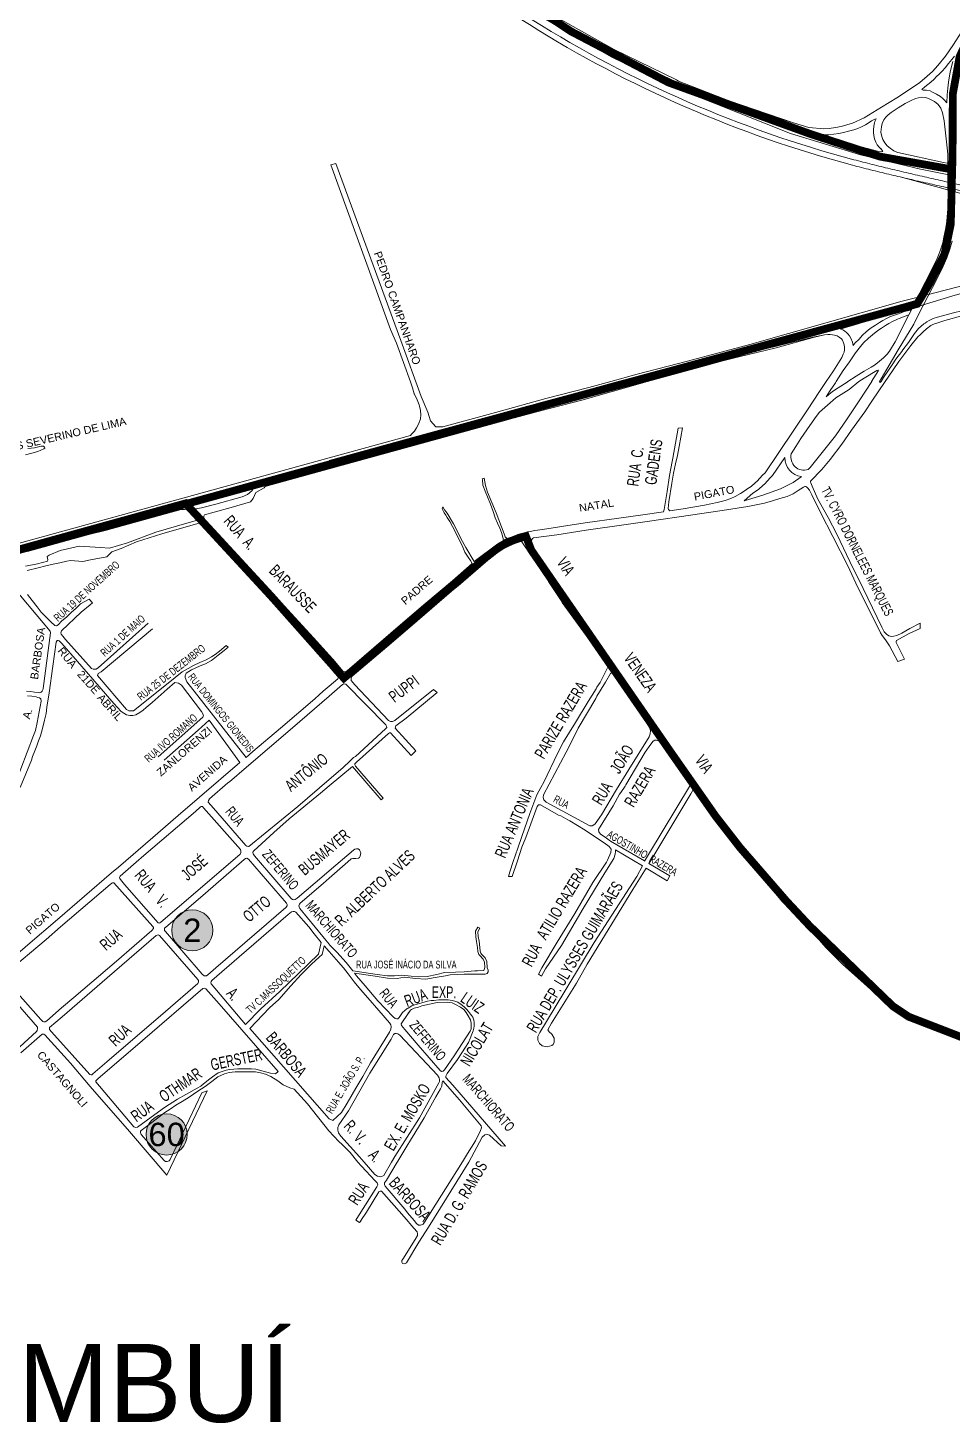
# Model space of a CAD drawing. Header units: millimetres. Extents: x 617885 to 663705, y 7172943 to 7234736.
# Drawn here: x 649414 to 650598, y 7183466 to 7185253 of the extents above; entities that cross this region are included whole.
import ezdxf
from ezdxf.enums import TextEntityAlignment as Align

# ---------------------------------------------------------------- set-up
doc = ezdxf.new("R2010")
doc.units = ezdxf.units.MM
for name, color, linetype in [('BAIRROS', 12, 'Continuous'), ('Equipamentos Públicos', 171, 'Continuous'), ('Escolas Municipais', 21, 'Continuous')]:
    doc.layers.add(name, color=color, linetype=linetype)
doc.layers.add('TOP_VIAS 10.000', color=7, linetype='Continuous', lineweight=9)
doc.layers.add('VIAS', color=7, linetype='Continuous', lineweight=5)
doc.styles.add('LDUP', font='LDUP.SHX')
doc.styles.get("Standard").update_dxf_attribs({"font": 'arial.ttf'})

msp = doc.modelspace()

# ---------------------------------------------------------------- hatches: boundary and pattern name
at = {"layer": 'Equipamentos Públicos', "true_color": 0xb3b3ff}
h = msp.add_hatch(color=151, dxfattribs=at)
edge = h.paths.add_edge_path()
edge.add_arc((649591.9, 7183835.7), 26.4, 0, 360)
at = {"layer": 'Escolas Municipais'}
h = msp.add_hatch(color=21, dxfattribs=at)
edge = h.paths.add_edge_path()
edge.add_arc((649624.8, 7184097.1), 26.4, 0, 360)

# ---------------------------------------------------------------- linework, layer by layer
at = {"layer": 'BAIRROS', "lineweight": 40, "ltscale": 0.3, "const_width": 10}
for points in [[(649265, 7186005.1), (649419.3, 7185903), (649530.2, 7185802.2), (649704.9, 7185597.1), (649798.9, 7185492), (649953.7, 7185351.4), (650110, 7185248.3), (650234.6, 7185183), (650417.5, 7185116.6), (650505.3, 7185088.1), (650598, 7185071.6), (650596.2, 7185001.4), (650588.3, 7184963.5), (650569.4, 7184926.2), (650553.2, 7184899.4), (650023.2, 7184755.2), (648828.1, 7184425.8)], [(650672.8, 7185351.9), (650607.6, 7185216.4), (650598.8, 7185168.2), (650598.5, 7185089.9), (650598, 7185071.6), (650505.3, 7185088.1), (650417.5, 7185116.6), (650234.6, 7185183), (650110, 7185248.3), (649953.7, 7185351.4)], [(650607.6, 7185216.4), (650598.8, 7185168.2), (650598.5, 7185089.9), (650598, 7185071.6), (650598, 7185071.6), (650598, 7185071.6), (650598, 7185071.6), (650596.2, 7185001.4), (650588.3, 7184963.5), (650569.4, 7184926.2), (650553.2, 7184899.4), (650023.2, 7184755.2), (649616.8, 7184643.2), (649616.8, 7184643.2), (649616.8, 7184643.2), (649616.8, 7184643.2), (649727.2, 7184523.5), (649818.9, 7184420.1), (650007.9, 7184580.6), (650027.5, 7184593.9), (650052, 7184602), (650059, 7184584), (650163.4, 7184432.7), (650237.8, 7184325), (650295, 7184243.3), (650326.1, 7184203.3), (650385.6, 7184134.7), (650415.5, 7184102.7), (650522, 7184000), (650542.2, 7183986.5), (650617.7, 7183957.3)], [(650052, 7184602), (650027.5, 7184593.9), (650007.9, 7184580.6), (649818.9, 7184420.1), (649727.2, 7184523.5), (649616.2, 7184643.9), (649616.2, 7184643.9), (649616.2, 7184643.9), (648828.1, 7184425.8)], [(650617.7, 7183957.3), (650542.2, 7183986.5), (650522, 7184000), (650415.5, 7184102.7), (650385.6, 7184134.7), (650326.1, 7184203.3), (650295, 7184243.3), (650237.8, 7184325), (650163.4, 7184432.7), (650059, 7184584), (650052, 7184602)]]:
    msp.add_lwpolyline(points, dxfattribs=at)
at = {"layer": 'Equipamentos Públicos', "color": 7, "lineweight": 5}
msp.add_circle((649591.9, 7183835.7), 26.4, dxfattribs=at)
at = {"layer": 'Escolas Municipais', "color": 7, "lineweight": 5}
msp.add_circle((649624.8, 7184097.1), 26.4, dxfattribs=at)
at = {"layer": 'VIAS', "color": 253}
for p, q in [((650863.8, 7184987.1), (650587.2, 7185049.2)), ((650865.4, 7184994.2), (650588.7, 7185056.3)), ((650545.7, 7184893.3), (650597.7, 7184909.5))]:
    msp.add_line(p, q, dxfattribs=at)
at = {"layer": 'VIAS', "color": 253, "flags": 128}
for points in [[(650076.4, 7185272.2), (650165.2, 7185222.6), (650245.8, 7185183), (650312, 7185157.2), (650394.6, 7185131.3)], [(650077.8, 7185274.4), (650165.2, 7185225), (650244.8, 7185186.2), (650247.5, 7185184.8), (650312.4, 7185159.5), (650394.6, 7185131.3), (650414.5, 7185125.3), (650433.7, 7185123.5), (650440.5, 7185124.1), (650448.6, 7185125.2), (650456, 7185126.5), (650470.5, 7185130.9), (650485.5, 7185137.8), (650507.5, 7185151.5), (650527, 7185163.5), (650547.2, 7185176.6), (650556.8, 7185183.1), (650566.1, 7185191.2), (650573, 7185197.1), (650579.6, 7185204.7), (650589.3, 7185216.6), (650599.7, 7185231.5), (650609.5, 7185247), (650620.2, 7185265.9)], [(650592.4, 7185079.5), (650592.4, 7185090.9), (650591.9, 7185095.3), (650587.9, 7185133.7), (650585.8, 7185144.2), (650583.3, 7185150), (650579.9, 7185154.6), (650575.3, 7185158.7), (650569.3, 7185161.6), (650564.1, 7185163.7), (650558.7, 7185164), (650551, 7185162.5), (650545.4, 7185160), (650537.8, 7185156.2), (650528.7, 7185150.3), (650519.8, 7185144.7), (650515.9, 7185141.7), (650513.1, 7185138.4), (650510.6, 7185135.2), (650508.3, 7185130.3), (650507.4, 7185126), (650506.8, 7185119.5), (650507.8, 7185113.7), (650509.3, 7185109.8), (650511.9, 7185105.6), (650514.9, 7185101.9), (650518.4, 7185098.7), (650523.1, 7185095.5), (650525, 7185094.5), (650528.3, 7185093.2), (650586.7, 7185080.6), (650591.5, 7185079.6), (650592.4, 7185079.5), (650592.4, 7185064.7), (650591.6, 7185064.9), (650557.5, 7185072), (650480.5, 7185090.3), (650390.8, 7185117.8), (650260, 7185169.5), (650241.1, 7185176.9), (650162.1, 7185215.4), (650072.7, 7185266)], [(650600.8, 7185216.8), (650597.7, 7185212.3), (650593.4, 7185207.2), (650589.2, 7185201.9), (650585.1, 7185197.6), (650581.2, 7185193.4), (650578.1, 7185190.5), (650574.9, 7185187.4), (650570.7, 7185183.4), (650566.8, 7185180.2), (650562.8, 7185177.2), (650559, 7185174.1), (650560.9, 7185173.3), (650565, 7185173.2), (650570, 7185172.1), (650572.9, 7185170.7), (650577.8, 7185168.2), (650582.9, 7185165.2), (650586, 7185162.5), (650588.6, 7185159.8), (650589.7, 7185158.3), (650591.2, 7185156.8)], [(650591.2, 7185156.9), (650591.6, 7185167), (650592.6, 7185175.6), (650593.3, 7185183.2), (650594.3, 7185188.9), (650595.5, 7185196.1), (650597.3, 7185203.5), (650598.8, 7185209.9)], [(650507.1, 7185097.7), (650504.7, 7185100), (650502, 7185103.3), (650500.2, 7185106.6), (650498.5, 7185111), (650497.5, 7185115), (650497.3, 7185118.9), (650497.3, 7185122.3), (650497.8, 7185127), (650498.6, 7185131.2), (650499.1, 7185133), (650500.7, 7185136.5), (650498.8, 7185136), (650494.7, 7185133.9), (650491.8, 7185131.8), (650486.9, 7185128.9), (650482.6, 7185126.6), (650477, 7185124.2), (650471.9, 7185122.4), (650465.3, 7185120.4), (650458.8, 7185118.7), (650452.9, 7185117.7), (650446.4, 7185116.6), (650440.1, 7185115.8), (650437.5, 7185116.1), (650435.4, 7185116.1), (650433.4, 7185116.2), (650435.2, 7185113.8), (650466.9, 7185104.2), (650504, 7185094.7), (650507.9, 7185094.2), (650509.2, 7185094.7), (650507, 7185097.8)], [(649389.3, 7184589.3), (649590.8, 7184644.7), (649600.3, 7184647), (649800, 7184702.2), (649904.1, 7184731), (649905.8, 7184732.8), (649909.5, 7184736.4), (649912.1, 7184740.6), (649914.8, 7184746.3), (649916.9, 7184752), (649917.7, 7184757.2), (649917.2, 7184763), (649915.7, 7184768.2), (649915.2, 7184770), (649912.9, 7184776.6), (649909.3, 7184783.9), (649909, 7184784.4), (649906.7, 7184791.7), (649904.1, 7184799.6), (649886.5, 7184849), (649878.6, 7184866.7), (649802.4, 7185077.3), (649808.6, 7185079.4), (649891.7, 7184852.5), (649917.9, 7184780.6), (649926.5, 7184760.6), (649929.9, 7184749.6), (649936.7, 7184742.1), (649945.8, 7184741.8), (650013.3, 7184760.5), (650077.4, 7184778.1), (650132.8, 7184792.4), (650160.8, 7184800), (650194.4, 7184809.2), (650259.2, 7184826.2), (650338.9, 7184847.5), (650533.8, 7184902.8), (650552.8, 7184907.4), (650750.8, 7184958.7)], [(650542.7, 7184885.3), (650541.3, 7184884.9), (650530.1, 7184880.7), (650528.1, 7184879.9), (650521.7, 7184876.9), (650517, 7184874.4), (650512.7, 7184871.8), (650507.3, 7184868.3), (650502.7, 7184865.2), (650495.8, 7184859.9), (650490.7, 7184855.4), (650484.5, 7184849.6), (650480.6, 7184844.9), (650474.1, 7184836.8), (650466.3, 7184825.4), (650458.6, 7184814), (650449.4, 7184800), (650448.4, 7184798.5), (650441.7, 7184788.3), (650436.5, 7184780.4), (650442.5, 7184785.5), (650446.1, 7184787.9), (650452.1, 7184791.7), (650463.5, 7184799.3), (650464.5, 7184800), (650475.2, 7184806.9), (650485.5, 7184813.1), (650494.2, 7184818.2), (650498.4, 7184820.9), (650502.4, 7184823.9), (650510.1, 7184830.3), (650514.8, 7184834.9), (650517.8, 7184839), (650525, 7184850.6), (650542.7, 7184885.3), (650563.3, 7184926.6), (650577.8, 7184955.5), (650582, 7184965.9), (650583.5, 7184969.7), (650585.9, 7184977.7), (650587.5, 7184984.8), (650589.5, 7184994.7), (650590.8, 7185001.9), (650591.5, 7185010.3), (650592.7, 7185026.3), (650592.4, 7185062.3), (650592.4, 7185064.7)], [(650552, 7184904), (650550.9, 7184903.7), (650500.4, 7184889.2), (650496.7, 7184888.2), (650448.2, 7184874.8), (650414.6, 7184866), (650302.4, 7184835.5), (650259.4, 7184824), (650205.7, 7184809.5), (650170.4, 7184800), (650156.2, 7184796.2), (650111.5, 7184783.8), (650072.7, 7184773.4), (650059.2, 7184769.8), (650054.3, 7184768.5), (649913.4, 7184729.9), (649800, 7184698.8)], [(649414, 7184714.3), (649422.9, 7184715.2), (649431.2, 7184717), (649433.3, 7184717), (649434.4, 7184717), (649435.7, 7184715.9), (649435.9, 7184714.6), (649434.6, 7184713.6), (649427, 7184710.3), (649419.2, 7184708.2), (649411.3, 7184706.2)], [(649970.8, 7183800.4), (649922.3, 7183723.5), (649920.4, 7183720.7), (649917, 7183719.4), (649914.5, 7183719.5), (649912.1, 7183721.5), (649908.8, 7183725.3), (649900.4, 7183735.5), (649896.8, 7183739.8), (649871.7, 7183769.3), (649870.9, 7183771.5), (649871.1, 7183773.9), (649873.5, 7183777.2), (649887.2, 7183800), (649888.1, 7183801.5), (649899.7, 7183820.8), (649904.2, 7183828.2), (649909.7, 7183837.3), (649921.9, 7183856.8), (649936.8, 7183884), (649942.8, 7183894), (649944.2, 7183897.7), (649945, 7183902.2), (649945.7, 7183904.2), (649967, 7183879.8), (649994.7, 7183846.6), (649995.4, 7183844), (649993.9, 7183840.9), (649987.6, 7183827.6), (649977.2, 7183811.4), (649970.8, 7183800.4)]]:
    msp.add_lwpolyline(points, dxfattribs=at)
at = {"layer": 'VIAS', "color": 253}
for points in [[(650587.2, 7185049.2, -0.000066), (650575.5, 7185051.9, -0.000298), (650563.8, 7185054.5, -0.000497), (650552, 7185057.2, -0.000695), (650540.3, 7185059.9, -0.000894), (650528.6, 7185062.6, -0.001093), (650516.9, 7185065.4, -0.001291), (650505.3, 7185068.2, -0.00149), (650493.6, 7185071.1, -0.001689), (650481.9, 7185074, -0.001921), (650470.3, 7185077.1, -0.001921)], [(650588.7, 7185056.3, -0.000066), (650577, 7185058.9, -0.000298), (650565.3, 7185061.5, -0.000497), (650553.6, 7185064.2, -0.000695), (650542, 7185066.9, -0.000894), (650530.3, 7185069.6, -0.001093), (650518.6, 7185072.4, -0.001291), (650507, 7185075.2, -0.00149), (650495.4, 7185078.1, -0.001689), (650483.7, 7185081, -0.001921), (650472.2, 7185084.1, -0.001921)], [(650495.1, 7184800.1), (650479.1, 7184775.3), (650463.5, 7184752.3), (650448.6, 7184730.6), (650416.1, 7184690), (650413.5, 7184687.3, -0.59506), (650392, 7184707.3), (650397.6, 7184716.9), (650404.2, 7184727), (650415.5, 7184743.6), (650424, 7184755.1), (650428.1, 7184760.9), (650438.5, 7184769.6), (650448.9, 7184779.1), (650466, 7184789.9), (650478.6, 7184800), (650485.2, 7184804.2), (650501.6, 7184813.9), (650503.2, 7184814.7), (650503.8, 7184814.5)], [(650404.9, 7184678.2, -0.377972), (650383.7, 7184702.5), (650368.1, 7184679.5), (650365, 7184676.5), (650361.6, 7184672.7), (650357.9, 7184668.9), (650355.3, 7184666.6), (650350.2, 7184662.2)]]:
    msp.add_lwpolyline(points, format="xyb", dxfattribs=at)
for points in [[(650533.3, 7185061.5), (650615.4, 7185039.2), (650683.7, 7185023.9)], [(650597.8, 7184979.8), (650595.2, 7184969.5), (650591, 7184958.2), (650585.1, 7184944.6), (650572.8, 7184920.6), (650556.8, 7184889.3), (650548.7, 7184873.4), (650528.7, 7184840.7), (650507.2, 7184803.5), (650504.9, 7184800)], [(650730.9, 7184948.1), (650597.7, 7184909.5)], [(650572.8, 7184920.6), (650560.4, 7184896.4)], [(650561.8, 7184873.7), (650563.4, 7184874.9), (650565.6, 7184876.5), (650568.6, 7184878.2), (650573.5, 7184880.5), (650579.1, 7184882.4), (650599.9, 7184888), (650610.4, 7184890.7), (650618.1, 7184892.7), (650628.3, 7184895.7), (650668.5, 7184905.7), (650702.4, 7184914.8), (650737.4, 7184925)], [(650599.5, 7183968.3), (650587.6, 7183972.9), (650578.4, 7183976), (650566.3, 7183979.9), (650555.4, 7183984.7), (650547.2, 7183988.3), (650539.4, 7183992.4), (650533.1, 7183996.4), (650526.7, 7184000.8), (650517.7, 7184007.5), (650506.9, 7184017.5), (650492.3, 7184031.5), (650478.3, 7184044), (650459.9, 7184060.8), (650459.5, 7184061.4), (650454.3, 7184065.7), (650446.9, 7184072.7), (650428.2, 7184092.1), (650408.9, 7184113.6), (650390.3, 7184132.3), (650372.9, 7184152), (650363.6, 7184162.5), (650361.6, 7184164.8), (650348.7, 7184180.4), (650332.3, 7184199.6), (650323.7, 7184209.5), (650300.4, 7184240.2), (650285.2, 7184262.9), (650264.2, 7184293), (650243.6, 7184323.1), (650219.4, 7184356), (650203.9, 7184380.3), (650198.3, 7184389.3), (650184.9, 7184408.7), (650165.2, 7184436.4), (650150.6, 7184456), (650140.6, 7184469.8), (650126.9, 7184489.7), (650105.5, 7184520.2), (650093.5, 7184536.4), (650076.5, 7184561.5), (650061.9, 7184585.8), (650059.3, 7184590.8), (650059, 7184592.9), (650059, 7184595.2), (650059.2, 7184597), (650060.6, 7184599), (650061.6, 7184599.7), (650091.6, 7184603.8), (650129.4, 7184609.7), (650180.5, 7184617), (650207.3, 7184620.7), (650265.8, 7184629.3), (650308.8, 7184635.5), (650336.3, 7184639.8), (650357.8, 7184644.3), (650367.9, 7184647.1), (650377.3, 7184650), (650386.5, 7184652.8), (650394.2, 7184656.3), (650400.6, 7184660.2), (650407.6, 7184664.8), (650409.5, 7184665.6), (650410.3, 7184665.5), (650411.4, 7184664.9), (650412.9, 7184663.7), (650415.1, 7184660.7), (650418.1, 7184654.8), (650429.3, 7184632.4), (650445.3, 7184601.5), (650464.4, 7184563.8), (650477.3, 7184536.2), (650490.7, 7184509.2), (650506.4, 7184477.9), (650508.3, 7184474.7), (650512.8, 7184469.1), (650517.7, 7184461.5), (650528.6, 7184441.4), (650537.1, 7184444.5), (650527.1, 7184464.2), (650526.3, 7184465.8), (650526.3, 7184467.2), (650526.8, 7184468.3), (650542.9, 7184477.1), (650557, 7184483.5), (650557.2, 7184490.7), (650543.8, 7184483.5), (650533.4, 7184477.5), (650527, 7184474.7), (650523.1, 7184473.7), (650520.3, 7184473.6), (650517.1, 7184474.3), (650514, 7184476.6), (650511, 7184479.6), (650507.9, 7184485.5), (650484, 7184534.7), (650466.9, 7184569.3), (650450.2, 7184604.4), (650439.1, 7184625.8), (650426.1, 7184649.5), (650418.9, 7184665.8), (650417, 7184670.3), (650416.7, 7184671), (650416.5, 7184671.8), (650416.5, 7184672.2), (650431.1, 7184687.5), (650441.6, 7184700), (650456.9, 7184719.9), (650469.1, 7184737.5), (650486.2, 7184761.3), (650495.1, 7184774.6), (650512.2, 7184800), (650516.1, 7184805.7), (650529.6, 7184825.8), (650545.2, 7184846.3), (650554.2, 7184857), (650557.1, 7184859.9), (650560.9, 7184863.6), (650565.1, 7184867.3), (650570.6, 7184871.7), (650572.4, 7184872.7), (650575.5, 7184873.9), (650579.5, 7184875.2), (650588.7, 7184878.3), (650610.4, 7184884.3)], [(650455, 7184867.2), (650459.9, 7184868.9), (650471.9, 7184872.3), (650492.7, 7184878.5), (650518.2, 7184886.2), (650545.7, 7184893.3)], [(650519.2, 7184883.2), (650514.1, 7184880.7), (650509, 7184878.1), (650505.1, 7184875.7), (650499.6, 7184872), (650493, 7184867.8), (650488, 7184863.4), (650483.1, 7184859.3)], [(650529.2, 7184886.8), (650519.2, 7184883.2)], [(650544.6, 7184891.2), (650536.8, 7184889.5), (650529.2, 7184886.8)], [(650545.8, 7184891.5), (650544.6, 7184891.2)], [(650545.7, 7184893.3), (650546.8, 7184893.6)], [(650560.4, 7184896.4), (650548.7, 7184873.4)], [(650464.5, 7184861.1), (650462.5, 7184862.9), (650460.4, 7184864.6), (650457.9, 7184866.2), (650455, 7184867.2)], [(650504.9, 7184800), (650505.7, 7184798.6), (650507, 7184800), (650510.2, 7184805), (650521, 7184821.3), (650525.7, 7184828.5), (650533.4, 7184838.5), (650534.8, 7184840.4), (650542, 7184850), (650549.7, 7184861.4), (650554.8, 7184867.7), (650561.8, 7184873.7)], [(650018.6, 7184612.3), (650020.7, 7184606.6), (650022.5, 7184600.8), (650023.5, 7184596.5), (650015.9, 7184592.3), (649986, 7184569.3), (649975.1, 7184587.6), (649971, 7184594.9), (649959.2, 7184617.8), (649951.1, 7184631.3), (649948, 7184635.8), (649945.7, 7184639.4), (649944.9, 7184637.1), (649946.2, 7184634.5), (649947.5, 7184631.9), (649949.3, 7184629), (649951.3, 7184625.8), (649954.7, 7184620.9), (649958.1, 7184614.1), (649961.4, 7184607.8), (649971.2, 7184587.9), (649974, 7184581.6), (649976.4, 7184577.7), (649978.2, 7184575.1), (649981, 7184570.6), (649983.3, 7184566.7), (649957.9, 7184544.9), (649921.4, 7184514.1), (649891.5, 7184488.2), (649823.2, 7184429.5), (649821.2, 7184428.3), (649819.6, 7184428.3), (649818.2, 7184428.6), (649804.8, 7184444.3), (649800, 7184449.6), (649779.9, 7184471.6), (649751.4, 7184503), (649720.5, 7184536.5), (649704.4, 7184553.2), (649691.9, 7184566.3), (649673.8, 7184586.8), (649647.6, 7184614.1), (649639.4, 7184623.6), (649639.5, 7184627.4), (649640.4, 7184629.2), (649652.7, 7184632.7), (649674.4, 7184638.6), (649699.4, 7184645.9), (649702.6, 7184650.1), (649706.1, 7184657.8), (649716.7, 7184664), (649718.2, 7184665.4), (649800, 7184688), (649885.6, 7184711.6), (650022.2, 7184749), (650026.8, 7184750.3), (650030.9, 7184751.7), (650072.6, 7184762.7), (650123.5, 7184776.2), (650164.2, 7184787.8), (650207.7, 7184800), (650217.2, 7184802.7), (650226.6, 7184805.2), (650273.4, 7184818), (650304.2, 7184826.3), (650324.6, 7184831.6), (650372.4, 7184843.2), (650421.5, 7184856.6), (650434.7, 7184859.7), (650419.4, 7184856.8), (650373.2, 7184845.2), (650327, 7184834.1), (650276.6, 7184821.3), (650232.6, 7184809.4), (650198.1, 7184800), (650175.6, 7184793.9), (650124.4, 7184779.6), (650075, 7184766.3), (650061.3, 7184762.7), (650056.1, 7184761.3), (649935.3, 7184727.9), (649800, 7184690.8)], [(650434.7, 7184859.7), (650438.7, 7184860.1), (650441.7, 7184860), (650444.9, 7184859.7), (650447.2, 7184859.2), (650450.7, 7184858.3), (650453.2, 7184856.8), (650456.1, 7184854.7), (650457.7, 7184852.8), (650459, 7184849.5), (650459.7, 7184846.9), (650460.2, 7184844), (650460.2, 7184840.7), (650459.5, 7184837.7), (650458.3, 7184835.1), (650456.5, 7184830.9), (650446, 7184813.6), (650436.8, 7184800), (650427.4, 7184785.9), (650413.4, 7184765), (650376, 7184709), (650358.4, 7184683), (650355.2, 7184680), (650351.8, 7184676.2), (650348.2, 7184672.4), (650345.5, 7184670.1), (650340.4, 7184665.7), (650336.3, 7184662.8), (650332.8, 7184660.4), (650327.1, 7184656.6), (650320, 7184652.7), (650314.4, 7184650.2), (650307.2, 7184647.7), (650297, 7184645), (650280.8, 7184641.7), (650253.3, 7184637), (650236.6, 7184634.2), (650234.9, 7184636), (650234.4, 7184637.5), (650235, 7184645.8), (650239, 7184669.9), (650241.1, 7184682.4), (650243.6, 7184694.6), (650246.2, 7184705.2), (650248.3, 7184716.7), (650252.6, 7184740.5), (650246.9, 7184740.3), (650240.2, 7184702), (650239.3, 7184697.6), (650236, 7184679.8), (650233, 7184659), (650229.2, 7184636.2), (650228.4, 7184633.2), (650202, 7184629.4), (650170.9, 7184624.9), (650128.1, 7184618.9), (650097.6, 7184614.2), (650092.5, 7184613.6), (650073.4, 7184610.4), (650063.3, 7184609.2), (650051.5, 7184606.4), (650043.1, 7184604.4), (650033.4, 7184600.8), (650028.1, 7184598.9), (650025.6, 7184601.1), (650024.1, 7184605), (650017.4, 7184622.8), (650013.8, 7184631.7), (650002.7, 7184658.3), (650000.2, 7184666.7), (649998.7, 7184676), (649996.2, 7184675.5), (649996.3, 7184674.3), (649997, 7184667.3), (649999.9, 7184659.4), (650002.7, 7184652.4), (650006.8, 7184642.7)], [(650470.2, 7184850.2), (650468.3, 7184855.3), (650466.6, 7184858.7), (650464.5, 7184861.1)], [(650471, 7184846.2), (650470.2, 7184850.2)], [(650473.9, 7184849.4), (650471, 7184846.2)], [(650478.3, 7184854), (650473.9, 7184849.4)], [(650483.1, 7184859.3), (650478.3, 7184854)], [(650503.6, 7184814.3), (650494.8, 7184800)], [(650331.6, 7184647.3), (650355.6, 7184654.4), (650378.3, 7184662.6), (650394.3, 7184670.7), (650404.4, 7184677.7)], [(650002.7, 7184652.4), (650006.8, 7184642.7), (650010.1, 7184633.3), (650012.7, 7184625.4), (650015.8, 7184618.4), (650018.6, 7184612.3)], [(650350.2, 7184662.2), (650346, 7184659.3), (650342.5, 7184656.9), (650331.6, 7184647.3)], [(649631.3, 7184622.6), (649620.3, 7184634.4), (649617.7, 7184635.7), (649614.6, 7184636.2), (649610.6, 7184636), (649514.9, 7184609.5), (649492.3, 7184604), (649413.9, 7184582.4)], [(649411.2, 7184563.6), (649426.6, 7184566.6), (649439.4, 7184569.8), (649439.8, 7184571.7), (649438.9, 7184575.9), (649441.5, 7184577.5), (649455.7, 7184583.5), (649480, 7184589.2), (649507.1, 7184587.2), (649518.9, 7184586.7), (649541.6, 7184593.3), (649578.1, 7184607), (649617.7, 7184618.5), (649631.3, 7184622.6)], [(649574, 7184483.4), (649507.9, 7184428.3), (649504.1, 7184425.9), (649503.4, 7184423.4), (649540.5, 7184380.1), (649543.3, 7184378.3), (649549.6, 7184378.4), (649594, 7184413.5), (649611.8, 7184428.1), (649619.3, 7184432.6), (649626.4, 7184436.4), (649634.3, 7184440.1), (649642.7, 7184443.6), (649649.2, 7184447.2), (649654, 7184450.2), (649659.8, 7184454.8), (649668.2, 7184462.1), (649670.9, 7184459.6), (649665.6, 7184455.4), (649658, 7184449.6), (649649.3, 7184442.7), (649641.9, 7184438.5), (649634.8, 7184435.7), (649628.5, 7184433), (649623.6, 7184430.9), (649617.1, 7184426.3), (649615.6, 7184422.9), (649615.6, 7184421.1), (649617.6, 7184415.5), (649639.5, 7184387.8), (649676.7, 7184340.2), (649693.6, 7184318.6), (649702.2, 7184326), (649737.6, 7184355.9), (649781.6, 7184393.7), (649787.2, 7184398.7), (649792.5, 7184403.2), (649800, 7184409.7), (649811.3, 7184419.4), (649811.7, 7184420.2), (649811.7, 7184421.5), (649811.3, 7184422), (649807.4, 7184426.6), (649800, 7184434.9), (649767.4, 7184472), (649711.6, 7184534.6), (649664.6, 7184586.9), (649634.9, 7184618.8), (649585.7, 7184605.1), (649553.5, 7184594.5), (649533.5, 7184586.3), (649521.8, 7184581.8), (649515.2, 7184575.3), (649494.4, 7184571.5), (649484.5, 7184569.3), (649468.9, 7184570.7), (649464, 7184569.7), (649455.1, 7184567.9), (649446.7, 7184566.2), (649437.3, 7184563.9), (649427.4, 7184561.3), (649413.5, 7184558.1)], [(649405.2, 7183940), (649432.5, 7183963.9), (649433.9, 7183964.3), (649434.8, 7183964), (649435.8, 7183963.2), (649468.6, 7183926.8), (649494.1, 7183896.9), (649544.2, 7183839.6), (649592.1, 7183783.7), (649644, 7183891.6), (649636.8, 7183889.1), (649596.4, 7183803.5), (649595, 7183801.8), (649592.5, 7183801), (649590.6, 7183801.1), (649588.6, 7183802.5), (649559.4, 7183835.7), (649558.3, 7183838.2), (649558.3, 7183839.7), (649559.2, 7183840.9), (649571.4, 7183849.6), (649589.7, 7183863.7), (649596.4, 7183868.2), (649603.7, 7183873), (649611.7, 7183877.9), (649620.6, 7183883.6), (649631.9, 7183890.9), (649641.4, 7183896.9), (649649.9, 7183903.7), (649657.6, 7183909.5), (649666.2, 7183913.5), (649672, 7183915), (649679.8, 7183915.7), (649688.5, 7183915.9), (649697.5, 7183916), (649705.8, 7183915.7), (649712.1, 7183914.8), (649718.5, 7183912.7), (649725.2, 7183909.7), (649734.2, 7183904.5), (649741.2, 7183899.4), (649749.5, 7183895.3), (649755.3, 7183893.5), (649772.2, 7183874.8), (649799.7, 7183840.5), (649812.6, 7183826.6), (649816.6, 7183823), (649826.9, 7183812.4), (649837, 7183800), (649841.6, 7183795), (649859.2, 7183776.1), (649861.7, 7183773.5), (649862.4, 7183771.3), (649861.2, 7183768.5), (649846.8, 7183745.6), (649835.6, 7183728), (649834.3, 7183725.9), (649838.8, 7183722.9), (649839.6, 7183723.8), (649842.3, 7183727.9), (649846.1, 7183733.6), (649848, 7183736.1), (649863.8, 7183762.1), (649865.3, 7183763.2), (649867.2, 7183763.2), (649896.1, 7183730.1), (649908.4, 7183715.7), (649912.7, 7183711), (649913.2, 7183708.6), (649913.1, 7183706.2), (649910.4, 7183701.1), (649894.6, 7183676), (649893.3, 7183674.1), (649893.2, 7183672.3), (649893.8, 7183670.6), (649896.5, 7183669.8), (649899.2, 7183671.3), (649914.9, 7183697.9), (649927.3, 7183716.9), (649978.8, 7183800.1), (649996, 7183832), (649999.4, 7183835.1), (650001.5, 7183835.9), (650005.6, 7183834.9), (650020.5, 7183821), (650026, 7183820.5), (649958.6, 7183898.6), (649949.7, 7183908.6), (649949.6, 7183910.3), (649951.4, 7183913.7), (649964.4, 7183931.8), (649974.6, 7183947.4), (649978.4, 7183953.6), (649980.7, 7183958.7), (649982.8, 7183964), (649984.6, 7183968.5), (649985.2, 7183971.8), (649985.9, 7183974.5), (649985.9, 7183976.9), (649985.8, 7183979.4), (649985.5, 7183982), (649984.2, 7183985.7), (649982.7, 7183987.5), (649981.1, 7183989.9), (649978.7, 7183993), (649975.9, 7183996.2), (649973.1, 7183999.2), (649969.2, 7184002), (649965, 7184004.9), (649960.9, 7184006.5), (649957.8, 7184007.2), (649952.3, 7184008.1), (649946.1, 7184008.2), (649940.6, 7184008), (649934, 7184007.4), (649930.8, 7184007.2), (649926.1, 7184006.4), (649918.6, 7184004.2), (649910, 7184001.6), (649906, 7184000.3), (649901.1, 7183997.6), (649900, 7183997.1), (649894.2, 7183991.8), (649889.8, 7183985.3), (649888.2, 7183983.8), (649886.6, 7183983.8), (649884.5, 7183984.3), (649882.2, 7183986.1), (649862.4, 7184006.8), (649846.1, 7184026), (649835.2, 7184038.7), (649832.5, 7184042.3), (649858.8, 7184038.3), (649875, 7184036), (649887.2, 7184035.5), (649896.6, 7184037), (649910.5, 7184035.5), (649923.8, 7184034.7), (649935.8, 7184036.5), (649948.9, 7184038.8), (649954.9, 7184040.2), (649972.9, 7184040.9), (649999.7, 7184041), (650002.5, 7184041.6), (650003.9, 7184043.9), (650003.7, 7184046.2), (650002.5, 7184049.2), (650002.2, 7184057), (650000.1, 7184061.9), (649995.4, 7184066.7), (649994.4, 7184067.8), (649993.4, 7184070.6), (649993, 7184075.3), (649992, 7184083.1), (649990.9, 7184089), (649990.6, 7184095.2), (649993, 7184100), (649990.3, 7184101.3), (649987.6, 7184095.9), (649987.9, 7184088.7), (649989, 7184082.7), (649990, 7184075), (649990.4, 7184070), (649991.8, 7184066.2), (649993.2, 7184064.7), (649997.5, 7184060.2), (649999.2, 7184056.3), (649999.5, 7184049.6), (649998.1, 7184045.6), (649990.2, 7184045.4), (649986.8, 7184045.4), (649973.2, 7184043.8), (649961.9, 7184043.5), (649947.8, 7184043), (649937.9, 7184040.4), (649925.6, 7184037.8), (649913.9, 7184037.5), (649905.3, 7184038.6), (649893, 7184039.6), (649883.6, 7184038.8), (649875, 7184038.8), (649861.4, 7184040.7), (649830.3, 7184045.2), (649822, 7184056), (649809.9, 7184069.2), (649800.6, 7184078.4), (649800, 7184079.2), (649795.8, 7184084.7), (649792.1, 7184089.2), (649762.4, 7184125.2), (649761.9, 7184126.1), (649761.4, 7184128.4), (649761.9, 7184130.7), (649762.9, 7184132), (649792.2, 7184157.1), (649800, 7184164), (649823.8, 7184184.8), (649828.3, 7184188.5), (649830.6, 7184189.1), (649834.3, 7184189.2), (649837.7, 7184189.7), (649839, 7184190.5), (649839.8, 7184192.2), (649840.4, 7184194.1), (649840.5, 7184196.2), (649840, 7184198.1), (649838.8, 7184200.1), (649837.2, 7184201.3), (649835.1, 7184201.6), (649832.9, 7184201), (649831.3, 7184199.6), (649800, 7184173.2), (649793.7, 7184167.9), (649758.9, 7184138.1), (649756.7, 7184136.7), (649754.7, 7184136.3), (649753.2, 7184136.6), (649751.6, 7184138), (649704.6, 7184192.7), (649702.7, 7184195.2), (649702.5, 7184196.6), (649702.8, 7184197.9), (649703.5, 7184198.9), (649729.4, 7184222.5), (649748.8, 7184239.8), (649788.8, 7184272.8), (649800, 7184282.1), (649829.8, 7184307), (649866.9, 7184264.2), (649869.2, 7184266.3), (649833.7, 7184307.2), (649833, 7184308.9), (649833, 7184310.3), (649835.1, 7184312.5), (649876.1, 7184349.2), (649877.4, 7184350.2), (649878.8, 7184349.9), (649905.2, 7184320.9), (649911.3, 7184326.9), (649884.6, 7184356), (649885.4, 7184359.2), (649898.5, 7184369), (649938.6, 7184401.5), (649933.7, 7184405.7), (649884.2, 7184366), (649881.1, 7184364.5), (649878.6, 7184364.5), (649876.2, 7184365.9), (649833.1, 7184411.4), (649828.3, 7184417.1), (649828.2, 7184419.6), (649828.8, 7184421.6), (649829.7, 7184422.8), (649879.7, 7184464.9), (649912.9, 7184493.5), (649956.9, 7184531.3), (649965.1, 7184538.4), (649993.7, 7184563), (650003.3, 7184571.1), (650010.4, 7184576.9), (650015.3, 7184580.5), (650019.7, 7184583.5), (650023.2, 7184585.6), (650030.1, 7184589.3), (650041.8, 7184594.2), (650044.7, 7184595.1), (650046.7, 7184594.5), (650048.6, 7184592.1), (650080.3, 7184545.4), (650080.8, 7184543.7), (650098.1, 7184518.4), (650098.5, 7184516.9), (650136.2, 7184465.3), (650155.4, 7184440.1), (650156.7, 7184437.1), (650157.1, 7184434.1), (650147, 7184414.5), (650142.9, 7184408.7), (650142.2, 7184406.2), (650131.6, 7184390), (650115.5, 7184363.1), (650100.4, 7184338.4), (650092.6, 7184323.4), (650075.1, 7184286.8), (650071, 7184279.9), (650066.2, 7184270.6), (650062.2, 7184260.5), (650057.1, 7184246.9), (650046.7, 7184217.4), (650041.6, 7184202.2), (650035.9, 7184185.2), (650031.3, 7184172.1), (650029.6, 7184166), (650034.6, 7184166.2), (650041.1, 7184185.9), (650047, 7184203.6), (650051.9, 7184216.1), (650066.6, 7184255.7), (650068.2, 7184257.7), (650070.8, 7184257.9), (650094, 7184244.6), (650096.6, 7184243.8), (650105.6, 7184238.5), (650108.2, 7184237.4), (650128, 7184225.2), (650144.9, 7184213.8), (650152.5, 7184209.3), (650158.8, 7184204.6), (650161.2, 7184200.9), (650160.7, 7184196.8), (650156.4, 7184186.8), (650155.2, 7184184.2), (650137.8, 7184158.5), (650114.6, 7184118.8), (650092.2, 7184081.9), (650072.4, 7184049), (650068, 7184040.9), (650072.1, 7184038.5), (650077.2, 7184047.7), (650097.8, 7184077.7), (650125.5, 7184125.1), (650153.1, 7184170.7), (650164.5, 7184189), (650166.4, 7184194.6), (650166.9, 7184198), (650167, 7184200.4), (650201.3, 7184179.7), (650194.3, 7184166.2), (650139.3, 7184081.3), (650088.3, 7183996.7), (650069.8, 7183966.1), (650067.4, 7183961), (650067.4, 7183956.3), (650069.3, 7183952), (650073, 7183949.1), (650079.4, 7183948), (650085.1, 7183949.7), (650086.8, 7183950.9), (650088.3, 7183953.9), (650088.3, 7183959.2), (650085.1, 7183964.2), (650081.7, 7183967.3), (650080.1, 7183969.7), (650084.9, 7183978.4), (650116.8, 7184029.6), (650130.5, 7184053.6), (650189, 7184149.6), (650205.9, 7184176.9), (650232.9, 7184160.7), (650236.6, 7184167.1), (650209.5, 7184182.7), (650212, 7184186.7), (650242.6, 7184237.9), (650263.5, 7184272), (650266.9, 7184277.8), (650277.6, 7184261.8), (650281.1, 7184257.1), (650294.8, 7184239.8), (650304.8, 7184224.9), (650322.3, 7184202.2), (650335.6, 7184187.5), (650361.6, 7184156.5), (650378, 7184136.7), (650380, 7184134.6), (650412.7, 7184101), (650431.4, 7184080.6), (650432.4, 7184079.5), (650437.5, 7184074), (650457.6, 7184053.8), (650477.1, 7184036.1), (650497.5, 7184018), (650514.4, 7184003.4), (650524.5, 7183994), (650526.5, 7183993), (650536.4, 7183986.8), (650546, 7183981.6), (650555.8, 7183977), (650569.6, 7183972.1), (650588.5, 7183965.2), (650610.2, 7183957.5)], [(649386.9, 7184546.9), (649442.7, 7184480.2), (649443.2, 7184478.2), (649433.8, 7184407), (649433.5, 7184405.2), (649432.7, 7184403.3), (649431.4, 7184402), (649429.6, 7184401.2), (649427.8, 7184401.5), (649422.8, 7184402.3), (649417.8, 7184402.8), (649412.5, 7184403.3)], [(649413.8, 7184527), (649419.5, 7184519.7), (649426, 7184511.5), (649431.4, 7184504.7), (649435.9, 7184500), (649443.6, 7184492.4), (649448.6, 7184487.4), (649450.9, 7184486.9), (649453, 7184488.2), (649457.8, 7184493.3), (649463.8, 7184498.3), (649469.6, 7184504), (649475.9, 7184509.9), (649481.4, 7184515.3), (649492.9, 7184521.3), (649497.1, 7184516.7), (649493.8, 7184514.1), (649482.4, 7184504.5), (649457.1, 7184480.6), (649456.4, 7184478), (649456.9, 7184476.3), (649459.1, 7184473.9), (649462.6, 7184469.7), (649495.8, 7184432.3), (649498, 7184431.4), (649501.6, 7184431.7), (649504.7, 7184433.6), (649508, 7184436.5), (649568.1, 7184490.4)], [(649404.5, 7184280), (649418.8, 7184314.9), (649420.2, 7184319.7), (649423, 7184326.8), (649425.6, 7184333.6), (649428, 7184339.7), (649430.3, 7184346.2), (649432.9, 7184355.5), (649435.7, 7184366.4), (649437.6, 7184374.8), (649438.7, 7184382.7), (649441.3, 7184401.2), (649446.3, 7184435.6), (649450.4, 7184466), (649451.8, 7184468.2), (649453, 7184468.5), (649454.4, 7184468), (649457.8, 7184464.5), (649477.8, 7184441.4), (649497.6, 7184418.6), (649524.1, 7184387.8), (649533.7, 7184377.4), (649540.4, 7184373), (649544.6, 7184372.2), (649548.5, 7184372.2), (649552.3, 7184372.9), (649557.4, 7184376.2), (649561.8, 7184379.2), (649565.9, 7184382.3), (649573.3, 7184388.7), (649592.7, 7184406.1), (649602.4, 7184414.4), (649607.3, 7184413.8), (649610.9, 7184411.2), (649636.6, 7184377.4), (649639.3, 7184372.7), (649638.2, 7184370), (649581, 7184319.3)], [(649396.9, 7184282.6), (649421.5, 7184346.6), (649423.9, 7184352.9), (649426.2, 7184363.4), (649431.2, 7184390.7), (649430.9, 7184393.4), (649429.3, 7184394.7), (649427, 7184395.5), (649424.9, 7184396), (649419.1, 7184396.8), (649413.6, 7184397.3)], [(649588.6, 7184315.1), (649632.1, 7184353.5), (649646.3, 7184366.4), (649685.7, 7184311.9), (649634.2, 7184267.5), (649606.8, 7184244), (649574.4, 7184216.1), (649530.2, 7184178.1), (649521.5, 7184170.6), (649452.1, 7184110.9), (649414.3, 7184078.5), (649384.2, 7184052.4)], [(650204.1, 7184185.9), (650160.3, 7184211.2), (650153.6, 7184216.4), (650147.5, 7184220.4), (650145.4, 7184223.4), (650145.2, 7184226.4), (650163.8, 7184256.6), (650172.1, 7184271.4), (650173.5, 7184273.6), (650179.1, 7184281.8), (650180.1, 7184283.4), (650204.8, 7184325.2), (650211.9, 7184335.5), (650214.9, 7184339.5), (650217.1, 7184340.6), (650219.5, 7184340.6), (650222.8, 7184339.4), (650231.5, 7184327), (650263, 7184283.5), (650208.9, 7184194.2), (650204, 7184185.8)], [(649790, 7184081.5), (649781, 7184092.7), (649774, 7184101.7), (649757.3, 7184120.5), (649755.5, 7184121.2), (649753.8, 7184121.2), (649752, 7184120.9), (649747.6, 7184117.4), (649684.8, 7184063.1), (649649.8, 7184032.9), (649648.9, 7184031.7), (649648.4, 7184029.7), (649649, 7184028.4), (649693, 7183976.4), (649712.5, 7183996.5), (649737.1, 7184018.7), (649760.8, 7184042), (649786.5, 7184066.6), (649790, 7184081.5)], [(649800, 7183855.5), (649804.9, 7183853.7), (649815.9, 7183864), (649823.2, 7183875.7), (649834.4, 7183894.9), (649843.2, 7183910.1), (649853, 7183927.6), (649877.3, 7183966.8), (649878.9, 7183970.5), (649879.4, 7183973.6), (649879.1, 7183975.9), (649877.4, 7183978.7), (649863.5, 7183994.4), (649849.6, 7184010.8), (649840.1, 7184021.2), (649831.9, 7184031.2), (649824.4, 7184041.5), (649818.5, 7184049.2), (649812.2, 7184056.3), (649800, 7184069.9), (649793.5, 7184077.1), (649791.2, 7184066.2), (649787.4, 7184062.6), (649777.6, 7184053.9), (649764.3, 7184040.7), (649750.8, 7184025.8), (649735.6, 7184008.5), (649723.8, 7183997.7), (649698.4, 7183971.5), (649800, 7183855.5)], [(649378.2, 7184028.3), (649426.6, 7183973.2), (649426.6, 7183971.3), (649426.3, 7183968.7), (649425.3, 7183967.4), (649355.2, 7183903.6)], [(649901, 7183990.1), (649904.4, 7183994.8), (649905.7, 7183995.7), (649908.8, 7183997.3), (649914.3, 7183998.7), (649918.8, 7184000.6), (649938.5, 7184004.6), (649951.8, 7184005.2), (649957.8, 7184004.1), (649962.1, 7184002.2), (649968.2, 7183998.9), (649972.6, 7183995.5), (649975.5, 7183991.9), (649978.2, 7183987.8), (649981, 7183982.3), (649982.1, 7183978.1), (649982.1, 7183974.5), (649981.8, 7183971), (649980.6, 7183968.1), (649960.3, 7183936.2), (649947.9, 7183918.3), (649946, 7183916.6), (649943.8, 7183916.2), (649942.3, 7183917.5), (649914.2, 7183950), (649896.8, 7183970.1), (649892.8, 7183975.2), (649892.4, 7183977.3), (649893.8, 7183980), (649904.4, 7183994.8)]]:
    msp.add_lwpolyline(points, dxfattribs=at)
for points in [[(649654.8, 7184643), (649688.7, 7184652.1), (649695.7, 7184655.4), (649701.2, 7184660.1), (649702.2, 7184661.8), (649701.2, 7184662.7), (649642.6, 7184646.7), (649625.1, 7184640.9), (649624.4, 7184639.6), (649626.1, 7184638.2), (649628.9, 7184636.8), (649636.7, 7184638.1)], [(649831.2, 7184318.6), (649827, 7184314.3), (649817.5, 7184305.2), (649800, 7184290.2), (649760.1, 7184255.7), (649697.4, 7184204.4), (649696.6, 7184204.4), (649694.6, 7184204.8), (649693.4, 7184205.7), (649652, 7184253.6), (649645.2, 7184261.3), (649645.7, 7184263.5), (649646.9, 7184265.6), (649670.5, 7184285.8), (649672.3, 7184287.3), (649694.2, 7184306.1), (649753, 7184356.6), (649800, 7184396.9), (649817.3, 7184411.8), (649819.9, 7184412.8), (649821.6, 7184412.5), (649872.6, 7184360.4), (649873.7, 7184358.7), (649873.8, 7184357), (649872.3, 7184355.1), (649833.9, 7184319.7)], [(649628.9, 7184249.5), (649634.9, 7184255), (649636.2, 7184255.6), (649637.7, 7184255.5), (649639.3, 7184254), (649686.4, 7184200.5), (649687.1, 7184198.5), (649687.1, 7184196.8), (649686, 7184194.6), (649631.8, 7184147.9), (649584.5, 7184107.4), (649583.3, 7184106.5), (649582.3, 7184106.3), (649580.9, 7184106.8), (649537.8, 7184155.9), (649532.7, 7184162.4), (649531.9, 7184163.5), (649531.6, 7184164.7), (649532.3, 7184166.4), (649552.8, 7184184.2), (649562.7, 7184193)], [(649691.3, 7184187.9), (649692.9, 7184189.2), (649694.7, 7184189.4), (649696.9, 7184188.2), (649745.4, 7184131.8), (649746.2, 7184130.1), (649746.1, 7184128.6), (649744.7, 7184126.3), (649679.8, 7184070.5), (649654.9, 7184049.1), (649644.5, 7184040), (649642.8, 7184038.8), (649641.6, 7184038.7), (649640, 7184038.9), (649637.6, 7184041), (649590.4, 7184095.5), (649589.3, 7184097), (649589, 7184098.4), (649589.2, 7184099.7), (649590.8, 7184101), (649623.4, 7184129), (649641.7, 7184144.8)], [(649473.1, 7184010.9), (649527.6, 7184057.8), (649572.9, 7184097), (649575.2, 7184099.6), (649574.9, 7184100.9), (649574.1, 7184101.8), (649524.2, 7184157.8), (649522.7, 7184158.1), (649521.6, 7184157.5), (649519.4, 7184155.9), (649456.2, 7184101.6), (649437.5, 7184085.4), (649386.9, 7184042.5), (649385.2, 7184041.1), (649384.6, 7184039.6), (649384.3, 7184037.7), (649384.9, 7184035.1), (649430.8, 7183983), (649433.4, 7183980.4), (649434.7, 7183979.9), (649436.3, 7183979.9), (649438.4, 7183981.4), (649457.4, 7183997.7)], [(649515.6, 7184036.3), (649578.7, 7184090.4), (649579.7, 7184091.1), (649580.9, 7184091.3), (649582.9, 7184090.3), (649631.7, 7184034), (649632.6, 7184032.8), (649632.7, 7184031.3), (649631.8, 7184029.2), (649590.3, 7183993.2), (649515.5, 7183928.7), (649497.5, 7183913.4), (649496.1, 7183912.2), (649495.2, 7183911.9), (649493.7, 7183912.6), (649444.4, 7183967.3), (649442.1, 7183969.9), (649441.7, 7183971.2), (649442.1, 7183972.5), (649458.1, 7183986.2)], [(649731.4, 7183913.4), (649724.8, 7183914.3), (649706, 7183919.3), (649700.5, 7183919.7), (649694.8, 7183919.8), (649689.3, 7183919.8), (649683.3, 7183919.5), (649677.9, 7183919.4), (649672.3, 7183918.9), (649668.1, 7183918.1), (649663.2, 7183916.3), (649658.1, 7183914.4), (649650.6, 7183909.6), (649647.4, 7183906.8), (649639.2, 7183900.3), (649635.8, 7183897.7), (649631, 7183894.8), (649616.4, 7183886.8), (649605.7, 7183880.8), (649589.1, 7183870.1), (649577, 7183861.1), (649554.7, 7183845), (649552.6, 7183844.5), (649551.2, 7183844.8), (649549.9, 7183845.5), (649501.2, 7183902.9), (649501.4, 7183904.5), (649502.6, 7183905.7), (649503.9, 7183906.9), (649561.2, 7183956.2), (649638.3, 7184022.6), (649640.1, 7184023), (649641.3, 7184022.8), (649642.1, 7184022.1), (649659.1, 7184003), (649734.9, 7183916.4)]]:
    msp.add_lwpolyline(points, close=True, dxfattribs=at)
at = {"layer": 'VIAS', "color": 253, "flags": 128}
for points in [[(650141.8, 7184393.8), (650142.8, 7184397.1), (650154.2, 7184414.9), (650160.4, 7184426.1), (650161.5, 7184426.9), (650163.7, 7184426.5), (650193.6, 7184384.6), (650210.5, 7184356.8), (650211.8, 7184352.9), (650211.4, 7184348.8), (650210, 7184344.8), (650183.9, 7184303.1), (650168.1, 7184277.5), (650149, 7184245.2), (650140.8, 7184233.7), (650139.2, 7184232), (650136.8, 7184230.9), (650133.8, 7184231), (650077.9, 7184261.1), (650074.9, 7184264.3), (650074.1, 7184267.3), (650074.8, 7184270.8), (650103.5, 7184325.1), (650117.6, 7184353.1), (650119.2, 7184356.1)], [(649858.5, 7183784.5), (649844.9, 7183800), (649838.8, 7183806.9), (649815.1, 7183833.6), (649812.1, 7183837.6), (649811.3, 7183841), (649811.3, 7183844.5), (649812.4, 7183848.2), (649824.9, 7183865.8), (649852.2, 7183914), (649879.3, 7183957.8), (649882.6, 7183963.5), (649884.4, 7183964.8), (649886, 7183965.1), (649888.1, 7183964.7), (649890.4, 7183963), (649938.7, 7183911.8), (649940.9, 7183908.2), (649941.4, 7183905.6), (649941.4, 7183903.7), (649940.6, 7183901.8), (649915.7, 7183857), (649884.3, 7183807.4), (649879.9, 7183800), (649869.9, 7183783.2), (649866.4, 7183781.5), (649861.9, 7183782.3)]]:
    msp.add_lwpolyline(points, close=True, dxfattribs=at)
at = {"layer": 'VIAS', "color": 253}
for centre, radius, start, end in [((650860.2, 7186539.6), 1513.6, 220.7778, 255.0741), ((650860.2, 7186539.6), 1506.4, 220.7778, 255.0741), ((650596.9, 7184979), 1, 11.3087, 35.3209)]:
    msp.add_arc(centre, radius, start, end, dxfattribs=at)

# ---------------------------------------------------------------- texts
at = {"layer": 'BAIRROS', "lineweight": 40, "ltscale": 0.3}
msp.add_text('CAMBUÍ', height=100, dxfattribs=at).set_placement((649207.5, 7183467.4))
at = {"layer": 'Equipamentos Públicos', "color": 7}
msp.add_text('60', height=30, dxfattribs=at).set_placement((649591.9, 7183835.7), align=Align.MIDDLE_CENTER)
at = {"layer": 'Escolas Municipais', "color": 7}
msp.add_text('2', height=30, dxfattribs=at).set_placement((649624.8, 7184097.1), align=Align.MIDDLE_CENTER)
at = {"layer": 'TOP_VIAS 10.000', "color": 251, "style": 'LDUP'}
for s, height, rotation, width, p in [('PEDRO CAMPANHARO', 10, 289.5035, 1.04, (649857.1, 7184964.5)), ('ULISSES SEVERINO DE LIMA', 10, 13, 1.04, (649352, 7184701.1)), ('GADENS', 15, 82, 0.69, (650219, 7184666.9)), ('RUA  C.', 15, 82, 0.69, (650196, 7184665.1)), ('PIGATO', 10, 11, 1.04, (650268.3, 7184647.3)), ('TV. CYRO DORNELEES MARQUES', 12, 297, 0.69, (650429.8, 7184661.2)), ('NATAL', 10, 9, 1.04, (650121, 7184633)), ('RUA', 15, 311, 0.69, (649663.9, 7184620.5)), ('A.', 15, 312, 0.69, (649688.5, 7184592.8)), ('VIA', 15, 303, 0.69, (650090.8, 7184568.7)), ('RUA 19 DE NOVEMBRO', 10, 42, 0.69, (649452.9, 7184491.8)), ('BARAUSSE', 15, 314, 0.69, (649722, 7184556.6)), ('PADRE', 10, 41, 1.04, (649897.6, 7184513.3)), ('RUA 1 DE MAIO', 10, 42, 0.69, (649512.7, 7184447.1)), ('BARBOSA', 10, 82, 1.04, (649427.1, 7184417.8)), ('RUA', 10, 309, 1.04, (649451.6, 7184454.7)), ('RUA 25 DE DEZEMBRO', 10, 38, 0.69, (649559.2, 7184391)), ('VENEZA', 15, 305, 0.69, (650176.5, 7184445.8)), ('21DE', 10, 311.6009, 1.04, (649476.6, 7184424.5)), ('RUA DOMINGOS GIONEDIS', 9.5, 308.7483, 0.69, (649618.7, 7184421.5)), ('PUPPI', 15, 37, 0.69, (649883.7, 7184388.1)), ('PARIZE RAZERA', 15, 59.4469, 0.69, (650075.1, 7184315.4)), ('ABRIL', 10, 311.6009, 1.04, (649502.3, 7184394.4)), ('A.', 10, 75, 1.04, (649416.7, 7184366.9)), ('RUA IVO ROMANO ', 10, 41.7131, 0.69, (649569, 7184311.5)), ('ZANLORENZI', 10, 41, 1.04, (649584.6, 7184293.7)), ('JOÃO', 15, 59, 0.69, (650171.7, 7184296.4)), ('AVENIDA', 10, 41, 1.04, (649624.3, 7184274.3)), ('ANTÔNIO', 15, 39, 0.69, (649751.2, 7184273.9)), ('VIA', 15, 305, 0.69, (650267.7, 7184315)), ('RAZERA', 15, 59.4469, 0.69, (650190, 7184253.5)), ('RUA ANTONIA', 15, 67, 0.69, (650025.4, 7184188.5)), ('RUA', 15, 59, 0.69, (650148.6, 7184256.2)), ('RUA', 13, 309, 0.69, (649666.4, 7184249)), ('RUA', 10, 332, 0.69, (650086.2, 7184261.8)), ('BUSMAYER', 15, 40, 0.69, (649768.7, 7184166.5)), ('AGOSTINHO  RAZERA', 10, 329.7427, 0.69, (650154.9, 7184217.2)), ('ZEFERINO', 13, 310, 0.69, (649713.5, 7184193.8)), ('JOSÉ', 15, 41, 0.69, (649618.7, 7184159.9)), ('R. ALBERTO ALVES', 15, 43.2042, 0.69, (649816, 7184101.2)), ('RUA', 15, 310, 0.69, (649549.9, 7184167.1)), ('ATILIO RAZERA', 15, 59, 0.69, (650077.6, 7184083.7)), ('RUA DEP. ULYSSES GUIMARÃES', 15, 59.3116, 0.69, (650064.9, 7183964.7)), ('PIGATO', 10, 41, 1.04, (649416.7, 7184091.4)), ('V.', 15, 311, 0.69, (649576.7, 7184134.6)), ('OTTO', 15, 40, 0.69, (649697.5, 7184106.6)), ('MARCHIORATO', 13, 311, 0.69, (649768.8, 7184128.4)), ('RUA', 15, 41, 0.69, (649514.4, 7184070.2)), ('RUA', 15, 62, 0.69, (650059.3, 7184049.2)), ('TV C.MASSOQUETTO', 10, 43.2042, 0.69, (649699.4, 7183989.8)), ('RUA JOSÉ INÁCIO DA SILVA', 10, 359.9746, 0.69, (649834.6, 7184048.3)), ('A.', 15, 311, 0.69, (649667.4, 7184015.5)), ('RUA', 13, 309, 0.69, (649863.4, 7184016)), ('RUA', 15, 20.6991, 0.69, (649899.9, 7183998.7)), ('EXP.', 15, 359.3423, 0.69, (649931.4, 7184010.5)), ('LUIZ', 15, 325.4653, 0.69, (649967, 7184006.6)), ('RUA', 15, 43, 0.69, (649526.4, 7183947.5)), ('BARBOSA', 15, 310, 0.69, (649718.1, 7183959)), ('ZEFERINO', 13, 310, 0.69, (649902, 7183975.1)), ('NICOLAT', 15, 58.6776, 0.69, (649979.9, 7183921.6)), ('CASTAGNOLI', 10, 311, 1.04, (649425.2, 7183937.1)), ('GERSTER', 15, 11.8468, 0.69, (649650.1, 7183917.4)), ('RUA E. JOÃO S. P.', 10, 59.4208, 0.69, (649803.8, 7183861.3)), ('OTHMAR', 15, 34, 0.69, (649588.9, 7183876.3)), ('EX. E. MOSKO', 15, 59.4208, 0.69, (649882.4, 7183813.4)), ('MARCHIORATO', 13, 311, 0.69, (649970, 7183906)), ('RUA', 15, 36, 0.69, (649553.2, 7183850.9)), ('R.', 15, 312, 0.69, (649817.9, 7183845.7)), ('V.', 15, 314, 0.69, (649830.4, 7183830.9)), ('A.', 15, 312, 0.69, (649849.3, 7183808.2)), ('RUA D. G. RAMOS', 15, 59.4208, 0.69, (649942.5, 7183692.5)), ('RUA', 15, 57, 0.69, (649836.1, 7183743.8)), ('BARBOSA', 15, 312, 0.69, (649875.6, 7183772.8))]:
    msp.add_text(s, height=height, rotation=rotation, dxfattribs=dict(at, width=width)).set_placement(p)

doc.saveas('drawing.dxf')
